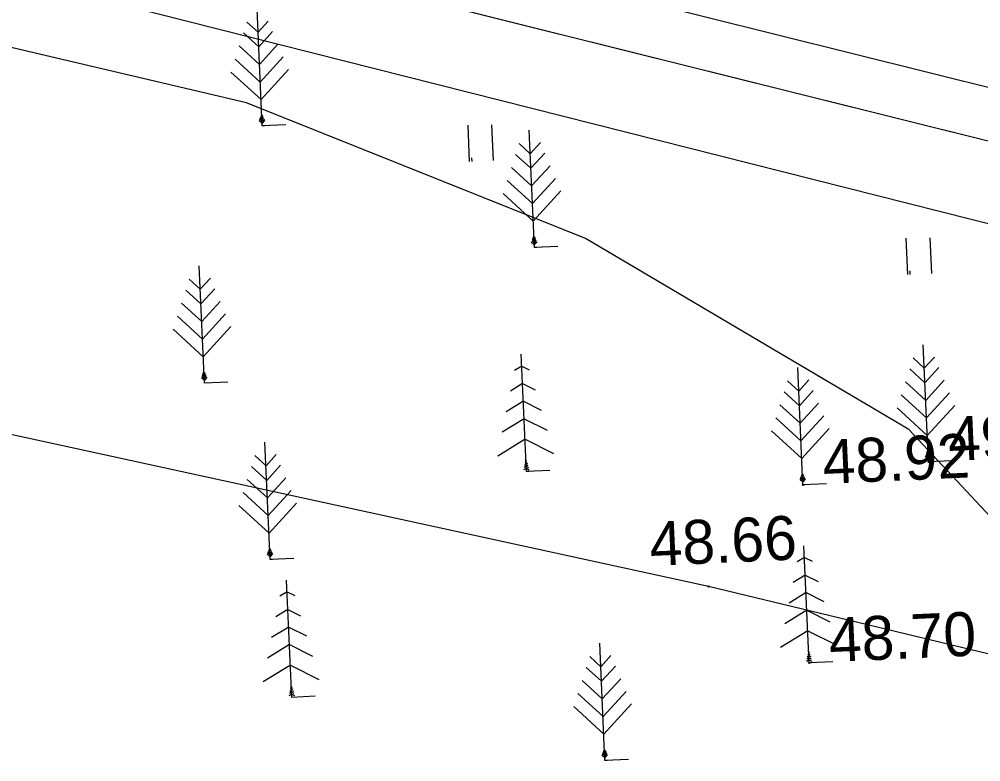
# Model space of a CAD drawing. Extents: x 641407 to 642093, y 6455165 to 6455786.
# Drawn here: x 641677.32 to 641693.7, y 6455667.44 to 6455680.1 of the extents above; entities that cross this region are included whole.
import ezdxf

# ---------------------------------------------------------------- set-up
doc = ezdxf.new("R2010")
doc.units = 0
for name, color, linetype in [('12_MPPOST', 7, 'Continuous'), ('36_SILLAD', 7, 'Continuous'), ('63_KARVUD', 7, 'Continuous'), ('AIAD', 7, 'Continuous'), ('Default', 7, 'Continuous'), ('KAEV', 7, 'Continuous'), ('KRUNDIPIIR', 7, 'Continuous'), ('Level 35', 7, 'Continuous'), ('PUUDPQQSAD', 7, 'Continuous'), ('RESTKAEV', 7, 'Continuous'), ('RIST', 7, 'Continuous'), ('TANAV', 7, 'Continuous'), ('TEEAAR', 7, 'Continuous'), ('TRAFO', 7, 'Continuous'), ('VALGUSTUSPOST', 7, 'Continuous')]:
    doc.layers.add(name, color=color, linetype=linetype)

# ---------------------------------------------------------------- blocks, each defined once
blk = doc.blocks.new('VKUUS6')
at = {"layer": 'Default'}
for p, q in [((0, 180), (-12.594, 173.003)), ((0, 0), (0, 200)), ((0, 180), (12.594, 173.003)), ((0, 55), (-47.529, 28.595)), ((0, 90), (-38.396, 68.669)), ((0, 120), (-29.795, 103.447)), ((0, 150), (-21.195, 138.225)), ((0, 150), (21.195, 138.225)), ((0, 120), (29.795, 103.447)), ((0, 90), (38.396, 68.669)), ((0, 55), (47.529, 28.595)), ((40, 0), (0, 0))]:
    blk.add_line(p, q, dxfattribs=at)
blk = doc.blocks.new('VMAND6')
at = {"layer": 'Default'}
for p, q in [((0, 160), (-18.108, 178.108)), ((0, 0), (0, 200)), ((0, 160), (18.108, 178.108)), ((0, 45), (-49.189, 94.189)), ((0, 75), (-41.081, 116.081)), ((0, 105), (-32.973, 137.973)), ((0, 135), (-24.865, 159.865)), ((0, 135), (24.865, 159.865)), ((0, 105), (32.973, 137.973)), ((0, 75), (41.081, 116.081)), ((0, 45), (49.189, 94.189)), ((40, 0), (0, 0))]:
    blk.add_line(p, q, dxfattribs=at)
blk = doc.blocks.new('PUNKT9')
at = {"layer": '12_MPPOST'}
blk.add_circle((0, 0), 10, dxfattribs=at)
blk = doc.blocks.new('KMAND6')
at = {"layer": 'Default'}
for p, q in [((0, 160), (-18.108, 178.108)), ((0, 0), (0, 200)), ((0, 160), (18.108, 178.108)), ((0, 45), (-49.189, 94.189)), ((0, 75), (-41.081, 116.081)), ((0, 105), (-32.973, 137.973)), ((0, 135), (-24.865, 159.865)), ((0, 135), (24.865, 159.865)), ((0, 105), (32.973, 137.973)), ((0, 75), (41.081, 116.081)), ((0, 45), (49.189, 94.189)), ((40, 0), (0, 0))]:
    blk.add_line(p, q, dxfattribs=at)
blk = doc.blocks.new('KKUUS6')
at = {"layer": 'Default'}
for p, q in [((0, 180), (-12.594, 173.003)), ((0, 0), (0, 200)), ((0, 180), (12.594, 173.003)), ((0, 55), (-47.529, 28.595)), ((0, 90), (-38.396, 68.669)), ((0, 120), (-29.795, 103.447)), ((0, 150), (-21.195, 138.225)), ((0, 150), (21.195, 138.225)), ((0, 120), (29.795, 103.447)), ((0, 90), (38.396, 68.669)), ((0, 55), (47.529, 28.595)), ((40, 0), (0, 0))]:
    blk.add_line(p, q, dxfattribs=at)
blk = doc.blocks.new('KHEIN6')
at = {"layer": 'Default'}
for p, q in [((0, 62), (0, 0)), ((41, 61), (41, 0))]:
    blk.add_line(p, q, dxfattribs=at)
blk = doc.blocks.new('VKUUS7')
at = {"layer": 'PUUDPQQSAD'}
for p, q in [((0, 0), (0, 2000)), ((0, 1800), (-125.94, 1730.03)), ((0, 1800), (125.94, 1730.03)), ((0, 1500), (-211.95, 1382.25)), ((0, 1500), (211.95, 1382.25)), ((0, 1200), (-297.95, 1034.47)), ((0, 1200), (297.95, 1034.47)), ((0, 900), (-383.96, 686.69)), ((0, 900), (383.96, 686.69)), ((0, 550), (-475.29, 285.95)), ((0, 550), (475.29, 285.95)), ((400, 0), (0, 0))]:
    blk.add_line(p, q, dxfattribs=at)
blk = doc.blocks.new('VMAND7')
at = {"layer": 'PUUDPQQSAD'}
for p, q in [((0, 0), (0, 2000)), ((0, 1600), (-181.08, 1781.08)), ((0, 1600), (181.08, 1781.08)), ((0, 1350), (-248.65, 1598.65)), ((0, 1350), (248.65, 1598.65)), ((0, 1050), (-329.73, 1379.73)), ((0, 1050), (329.73, 1379.73)), ((0, 750), (-410.81, 1160.81)), ((0, 750), (410.81, 1160.81)), ((0, 450), (-491.89, 941.89)), ((0, 450), (491.89, 941.89)), ((400, 0), (0, 0))]:
    blk.add_line(p, q, dxfattribs=at)
blk = doc.blocks.new('PUNK10')
at = {"layer": '12_MPPOST'}
blk.add_circle((0, 0), 10, dxfattribs=at)
blk = doc.blocks.new('KMAND7')
at = {"layer": 'PUUDPQQSAD'}
for p, q in [((0, 0), (0, 2000)), ((0, 1600), (-181.08, 1781.08)), ((0, 1600), (181.08, 1781.08)), ((0, 1350), (-248.65, 1598.65)), ((0, 1350), (248.65, 1598.65)), ((0, 1050), (-329.73, 1379.73)), ((0, 1050), (329.73, 1379.73)), ((0, 750), (-410.81, 1160.81)), ((0, 750), (410.81, 1160.81)), ((0, 450), (-491.89, 941.89)), ((0, 450), (491.89, 941.89)), ((400, 0), (0, 0))]:
    blk.add_line(p, q, dxfattribs=at)
blk = doc.blocks.new('KKUUS7')
at = {"layer": 'PUUDPQQSAD'}
for p, q in [((0, 0), (0, 2000)), ((0, 1800), (-125.94, 1730.03)), ((0, 1800), (125.94, 1730.03)), ((0, 1500), (-211.95, 1382.25)), ((0, 1500), (211.95, 1382.25)), ((0, 1200), (-297.95, 1034.47)), ((0, 1200), (297.95, 1034.47)), ((0, 900), (-383.96, 686.69)), ((0, 900), (383.96, 686.69)), ((0, 550), (-475.29, 285.95)), ((0, 550), (475.29, 285.95)), ((400, 0), (0, 0))]:
    blk.add_line(p, q, dxfattribs=at)
blk = doc.blocks.new('KHEIN7')
at = {"layer": 'TANAV'}
for p, q in [((0, 620.11), (0, 0)), ((405.61, 608.83), (405.61, 0))]:
    blk.add_line(p, q, dxfattribs=at)
blk = doc.blocks.new('VKUUS8')
at = {"layer": 'Default'}
for p, q in [((0, 180), (-12.594, 173.003)), ((0, 0), (0, 200)), ((0, 180), (12.594, 173.003)), ((0, 55), (-47.529, 28.595)), ((0, 90), (-38.396, 68.669)), ((0, 120), (-29.795, 103.447)), ((0, 150), (-21.195, 138.225)), ((0, 150), (21.195, 138.225)), ((0, 120), (29.795, 103.447)), ((0, 90), (38.396, 68.669)), ((0, 55), (47.529, 28.595)), ((40, 0), (0, 0))]:
    blk.add_line(p, q, dxfattribs=at)
blk = doc.blocks.new('VMAND8')
at = {"layer": 'AIAD'}
for p, q in [((0, 0), (0, 2000)), ((0, 1600), (-181.08, 1781.08)), ((0, 1600), (181.08, 1781.08)), ((0, 1350), (-248.65, 1598.65)), ((0, 1350), (248.65, 1598.65)), ((0, 1050), (-329.73, 1379.73)), ((0, 1050), (329.73, 1379.73)), ((0, 750), (-410.81, 1160.81)), ((0, 750), (410.81, 1160.81)), ((0, 450), (-491.89, 941.89)), ((0, 450), (491.89, 941.89)), ((400, 0), (0, 0))]:
    blk.add_line(p, q, dxfattribs=at)
blk = doc.blocks.new('PUNK11')
at = {"layer": 'Default'}
blk.add_circle((0, 0), 10, dxfattribs=at)
blk = doc.blocks.new('KMAND8')
at = {"layer": 'AIAD'}
for p, q in [((0, 0), (0, 2000)), ((0, 1600), (-181.08, 1781.08)), ((0, 1600), (181.08, 1781.08)), ((0, 1350), (-248.65, 1598.65)), ((0, 1350), (248.65, 1598.65)), ((0, 1050), (-329.73, 1379.73)), ((0, 1050), (329.73, 1379.73)), ((0, 750), (-410.81, 1160.81)), ((0, 750), (410.81, 1160.81)), ((0, 450), (-491.89, 941.89)), ((0, 450), (491.89, 941.89)), ((400, 0), (0, 0))]:
    blk.add_line(p, q, dxfattribs=at)
blk = doc.blocks.new('KKUUS8')
at = {"layer": 'AIAD'}
for p, q in [((0, 0), (0, 2000)), ((0, 1800), (-125.94, 1730.03)), ((0, 1800), (125.94, 1730.03)), ((0, 1500), (-211.95, 1382.25)), ((0, 1500), (211.95, 1382.25)), ((0, 1200), (-297.95, 1034.47)), ((0, 1200), (297.95, 1034.47)), ((0, 900), (-383.96, 686.69)), ((0, 900), (383.96, 686.69)), ((0, 550), (-475.29, 285.95)), ((0, 550), (475.29, 285.95)), ((400, 0), (0, 0))]:
    blk.add_line(p, q, dxfattribs=at)
blk = doc.blocks.new('KHEIN8')
at = {"layer": 'Default'}
for p, q in [((0, 62), (0, 0)), ((41, 61), (41, 0))]:
    blk.add_line(p, q, dxfattribs=at)

msp = doc.modelspace()

# ---------------------------------------------------------------- linework, layer by layer
at = {"layer": '36_SILLAD'}
for p, q in [((641677.823, 6455682.933), (641705.358, 6455676.061)), ((641677.823, 6455682.933), (641705.358, 6455676.061)), ((641677.631, 6455682.068), (641705.144, 6455675.201)), ((641677.631, 6455682.068), (641705.144, 6455675.201))]:
    msp.add_line(p, q, dxfattribs=at)
at = {"layer": 'AIAD'}
for p, q in [((641692.81, 6455672.554), (641692.81, 6455672.554)), ((641692.81, 6455672.554), (641692.81, 6455672.554)), ((641692.81, 6455672.554), (641692.81, 6455672.554)), ((641692.81, 6455672.554), (641692.81, 6455672.554)), ((641690.672, 6455672.163), (641690.672, 6455672.163)), ((641690.672, 6455672.163), (641690.672, 6455672.163)), ((641690.672, 6455672.163), (641690.672, 6455672.163)), ((641690.672, 6455672.163), (641690.672, 6455672.163)), ((641690.779, 6455669.128), (641690.779, 6455669.128)), ((641690.779, 6455669.128), (641690.779, 6455669.128)), ((641690.779, 6455669.128), (641690.779, 6455669.128)), ((641690.779, 6455669.128), (641690.779, 6455669.128))]:
    msp.add_line(p, q, dxfattribs=at)
at = {"layer": 'KAEV'}
msp.add_line((641704.517, 6455673.904), (641667.301, 6455683.323), dxfattribs=at)
msp.add_line((641704.517, 6455673.904), (641667.301, 6455683.323), dxfattribs=at)
at = {"layer": 'KRUNDIPIIR'}
msp.add_line((641689.066, 6455670.431), (641689.066, 6455670.431), dxfattribs=at)
msp.add_line((641689.066, 6455670.431), (641689.066, 6455670.431), dxfattribs=at)
msp.add_line((641689.066, 6455670.431), (641689.066, 6455670.431), dxfattribs=at)
msp.add_line((641689.066, 6455670.431), (641689.066, 6455670.431), dxfattribs=at)
for points in [[(641689.066, 6455670.431), (641676.6, 6455673.147), (641670.53, 6455674.642), (641654.275, 6455678.287)], [(641698.863, 6455672.283), (641697.496, 6455668.4), (641689.066, 6455670.431)], [(641698.863, 6455672.283), (641697.496, 6455668.4), (641689.066, 6455670.431)]]:
    msp.add_lwpolyline(points, dxfattribs=at)
at = {"layer": 'Level 35'}
msp.add_line((641704.517, 6455673.904), (641677.344, 6455680.781), dxfattribs=at)
msp.add_line((641704.517, 6455673.904), (641677.344, 6455680.781), dxfattribs=at)
msp.add_line((641704.517, 6455673.904), (641677.344, 6455680.781), dxfattribs=at)
msp.add_line((641704.517, 6455673.904), (641677.344, 6455680.781), dxfattribs=at)
at = {"layer": 'PUUDPQQSAD'}
for p, q in [((641692.81, 6455672.554), (641692.81, 6455672.554)), ((641692.81, 6455672.554), (641692.81, 6455672.554)), ((641692.81, 6455672.554), (641692.81, 6455672.554)), ((641692.81, 6455672.554), (641692.81, 6455672.554)), ((641692.81, 6455672.554), (641692.81, 6455672.554)), ((641692.81, 6455672.554), (641692.81, 6455672.554)), ((641692.81, 6455672.554), (641692.81, 6455672.554)), ((641692.81, 6455672.554), (641692.81, 6455672.554)), ((641690.672, 6455672.163), (641690.672, 6455672.163)), ((641690.672, 6455672.163), (641690.672, 6455672.163)), ((641690.672, 6455672.163), (641690.672, 6455672.163)), ((641690.672, 6455672.163), (641690.672, 6455672.163)), ((641690.672, 6455672.163), (641690.672, 6455672.163)), ((641690.672, 6455672.163), (641690.672, 6455672.163)), ((641690.672, 6455672.163), (641690.672, 6455672.163)), ((641690.672, 6455672.163), (641690.672, 6455672.163)), ((641690.779, 6455669.128), (641690.779, 6455669.128)), ((641690.779, 6455669.128), (641690.779, 6455669.128)), ((641690.779, 6455669.128), (641690.779, 6455669.128)), ((641690.779, 6455669.128), (641690.779, 6455669.128)), ((641690.779, 6455669.128), (641690.779, 6455669.128)), ((641690.779, 6455669.128), (641690.779, 6455669.128)), ((641690.779, 6455669.128), (641690.779, 6455669.128)), ((641690.779, 6455669.128), (641690.779, 6455669.128))]:
    msp.add_line(p, q, dxfattribs=at)
at = {"layer": 'RESTKAEV'}
msp.add_lwpolyline([(641697.34, 6455668.492), (641694.432, 6455671.01), (641692.474, 6455673.104), (641686.969, 6455676.363), (641681.196, 6455678.675), (641676.722, 6455679.722), (641674.862, 6455679.638), (641671.483, 6455678.786), (641669.872, 6455676.61), (641667.997, 6455675.124)], dxfattribs=at)
at = {"layer": 'RIST'}
msp.add_line((641689.066, 6455670.431), (641689.066, 6455670.431), dxfattribs=at)
msp.add_line((641689.066, 6455670.431), (641689.066, 6455670.431), dxfattribs=at)
msp.add_line((641689.066, 6455670.431), (641689.066, 6455670.431), dxfattribs=at)
msp.add_line((641689.066, 6455670.431), (641689.066, 6455670.431), dxfattribs=at)
msp.add_line((641689.066, 6455670.431), (641689.066, 6455670.431), dxfattribs=at)
msp.add_line((641689.066, 6455670.431), (641689.066, 6455670.431), dxfattribs=at)
msp.add_line((641689.066, 6455670.431), (641689.066, 6455670.431), dxfattribs=at)
msp.add_line((641689.066, 6455670.431), (641689.066, 6455670.431), dxfattribs=at)
for points in [[(641689.066, 6455670.431), (641676.6, 6455673.147), (641675.695, 6455673.37)], [(641689.066, 6455670.431), (641676.6, 6455673.147), (641675.695, 6455673.37)], [(641698.863, 6455672.283), (641697.496, 6455668.4), (641689.066, 6455670.431)], [(641698.863, 6455672.283), (641697.496, 6455668.4), (641689.066, 6455670.431)], [(641698.863, 6455672.283), (641697.496, 6455668.4), (641689.066, 6455670.431)], [(641698.863, 6455672.283), (641697.496, 6455668.4), (641689.066, 6455670.431)]]:
    msp.add_lwpolyline(points, dxfattribs=at)
at = {"layer": 'TANAV'}
msp.add_lwpolyline([(641697.34, 6455668.492), (641694.432, 6455671.01), (641692.474, 6455673.104), (641686.969, 6455676.363), (641681.196, 6455678.675), (641677.089, 6455679.636)], dxfattribs=at)
msp.add_lwpolyline([(641697.34, 6455668.492), (641694.432, 6455671.01), (641692.474, 6455673.104), (641686.969, 6455676.363), (641681.196, 6455678.675), (641677.089, 6455679.636)], dxfattribs=at)
at = {"layer": 'TRAFO'}
for p, q in [((641668.743, 6455685.199), (641705.358, 6455676.061)), ((641667.799, 6455684.521), (641705.144, 6455675.201))]:
    msp.add_line(p, q, dxfattribs=at)

# ---------------------------------------------------------------- block references
at = {"layer": 'AIAD', "xscale": 0.0009999011189044575, "yscale": 0.0009999011189044575, "rotation": 2.564087396761455}
for name, p in [('KMAND8', (641681.464, 6455678.278)), ('KMAND8', (641686.099, 6455676.208)), ('KMAND8', (641680.48, 6455673.897)), ('VMAND8', (641692.81, 6455672.554)), ('VMAND8', (641692.81, 6455672.554)), ('KKUUS8', (641685.964, 6455672.39)), ('VMAND8', (641690.672, 6455672.163)), ('VMAND8', (641690.672, 6455672.163)), ('KMAND8', (641681.6, 6455670.891)), ('KKUUS8', (641681.968, 6455668.542)), ('KMAND8', (641687.301, 6455667.467)), ('VKUUS8', (641690.779, 6455669.128)), ('VKUUS8', (641690.779, 6455669.128))]:
    msp.add_blockref(name, p, dxfattribs=at)
at = {"layer": 'KRUNDIPIIR', "xscale": 0.0009999011189044575, "yscale": 0.0009999011189044575, "rotation": 2.564087396761455}
for name, p in [('PUNKT9', (641692.81, 6455672.554)), ('PUNKT9', (641692.81, 6455672.554)), ('PUNK10', (641692.81, 6455672.554)), ('PUNK10', (641692.81, 6455672.554)), ('PUNKT9', (641690.672, 6455672.163)), ('PUNKT9', (641690.672, 6455672.163)), ('PUNK10', (641690.672, 6455672.163)), ('PUNK10', (641690.672, 6455672.163)), ('PUNKT9', (641689.066, 6455670.431)), ('PUNKT9', (641689.066, 6455670.431)), ('PUNK10', (641689.066, 6455670.431)), ('PUNK10', (641689.066, 6455670.431)), ('PUNKT9', (641690.779, 6455669.128)), ('PUNKT9', (641690.779, 6455669.128)), ('PUNK10', (641690.779, 6455669.128)), ('PUNK10', (641690.779, 6455669.128))]:
    msp.add_blockref(name, p, dxfattribs=at)
at = {"layer": 'PUUDPQQSAD', "xscale": 0.0009999011189044575, "yscale": 0.0009999011189044575, "rotation": 2.564087396761455}
for name, p in [('KMAND7', (641681.464, 6455678.278)), ('KMAND6', (641681.464, 6455678.278)), ('KMAND7', (641686.099, 6455676.208)), ('KMAND6', (641686.099, 6455676.208)), ('KMAND7', (641680.48, 6455673.897)), ('VMAND7', (641692.81, 6455672.554)), ('VMAND7', (641692.81, 6455672.554)), ('KKUUS7', (641685.964, 6455672.39)), ('KMAND6', (641680.48, 6455673.897)), ('VMAND7', (641690.672, 6455672.163)), ('VMAND7', (641690.672, 6455672.163)), ('KMAND7', (641681.6, 6455670.891)), ('VMAND6', (641692.81, 6455672.554)), ('VMAND6', (641692.81, 6455672.554)), ('KKUUS6', (641685.964, 6455672.39)), ('VMAND6', (641690.672, 6455672.163)), ('VMAND6', (641690.672, 6455672.163)), ('VKUUS7', (641690.779, 6455669.128)), ('VKUUS7', (641690.779, 6455669.128)), ('KMAND6', (641681.6, 6455670.891)), ('KKUUS7', (641681.968, 6455668.542)), ('KMAND7', (641687.301, 6455667.467)), ('VKUUS6', (641690.779, 6455669.128)), ('VKUUS6', (641690.779, 6455669.128)), ('KKUUS6', (641681.968, 6455668.542)), ('KMAND6', (641687.301, 6455667.467))]:
    msp.add_blockref(name, p, dxfattribs=at)
at = {"layer": 'RESTKAEV', "xscale": 0.0009999011189044575, "yscale": 0.0009999011189044575, "rotation": 2.564087396761455}
for p in [(641684.99, 6455677.672), (641692.454, 6455675.747)]:
    msp.add_blockref('KHEIN8', p, dxfattribs=at)
at = {"layer": 'TANAV', "xscale": 0.0009999011189044575, "yscale": 0.0009999011189044575, "rotation": 2.564087396761455}
for name, p in [('KHEIN7', (641684.99, 6455677.672)), ('KHEIN6', (641684.99, 6455677.672)), ('KHEIN7', (641692.454, 6455675.747)), ('KHEIN6', (641692.454, 6455675.747))]:
    msp.add_blockref(name, p, dxfattribs=at)
at = {"layer": 'VALGUSTUSPOST', "xscale": 0.0009999011189044575, "yscale": 0.0009999011189044575, "rotation": 2.564087396761455}
for p in [(641692.81, 6455672.554), (641692.81, 6455672.554), (641690.672, 6455672.163), (641690.672, 6455672.163), (641689.066, 6455670.431), (641689.066, 6455670.431), (641690.779, 6455669.128), (641690.779, 6455669.128)]:
    msp.add_blockref('PUNK11', p, dxfattribs=at)

# ---------------------------------------------------------------- texts
at = {"layer": '63_KARVUD'}
for s, p in [('49.07', (641693.159, 6455672.57)), ('49.07', (641693.159, 6455672.57)), ('49.07', (641693.159, 6455672.57)), ('49.07', (641693.159, 6455672.57)), ('49.07', (641693.159, 6455672.57)), ('49.07', (641693.159, 6455672.57)), ('48.92', (641691.022, 6455672.179)), ('48.92', (641691.022, 6455672.179)), ('48.92', (641691.022, 6455672.179)), ('48.92', (641691.022, 6455672.179)), ('48.92', (641691.022, 6455672.179)), ('48.92', (641691.022, 6455672.179)), ('48.70', (641691.129, 6455669.144)), ('48.70', (641691.129, 6455669.144)), ('48.70', (641691.129, 6455669.144)), ('48.70', (641691.129, 6455669.144)), ('48.70', (641691.129, 6455669.144)), ('48.70', (641691.129, 6455669.144))]:
    msp.add_text(s, height=0.7499, rotation=2.5641, dxfattribs=at).set_placement(p)
at = {"layer": 'TEEAAR'}
msp.add_text('48.66', height=0.7499, rotation=2.5641, dxfattribs=at).set_placement((641688.075, 6455670.781))
msp.add_text('48.66', height=0.7499, rotation=2.5641, dxfattribs=at).set_placement((641688.075, 6455670.781))
msp.add_text('48.66', height=0.7499, rotation=2.5641, dxfattribs=at).set_placement((641688.075, 6455670.781))
msp.add_text('48.66', height=0.7499, rotation=2.5641, dxfattribs=at).set_placement((641688.075, 6455670.781))
msp.add_text('48.66', height=0.7499, rotation=2.5641, dxfattribs=at).set_placement((641688.075, 6455670.781))
msp.add_text('48.66', height=0.7499, rotation=2.5641, dxfattribs=at).set_placement((641688.075, 6455670.781))

doc.saveas('drawing.dxf')
